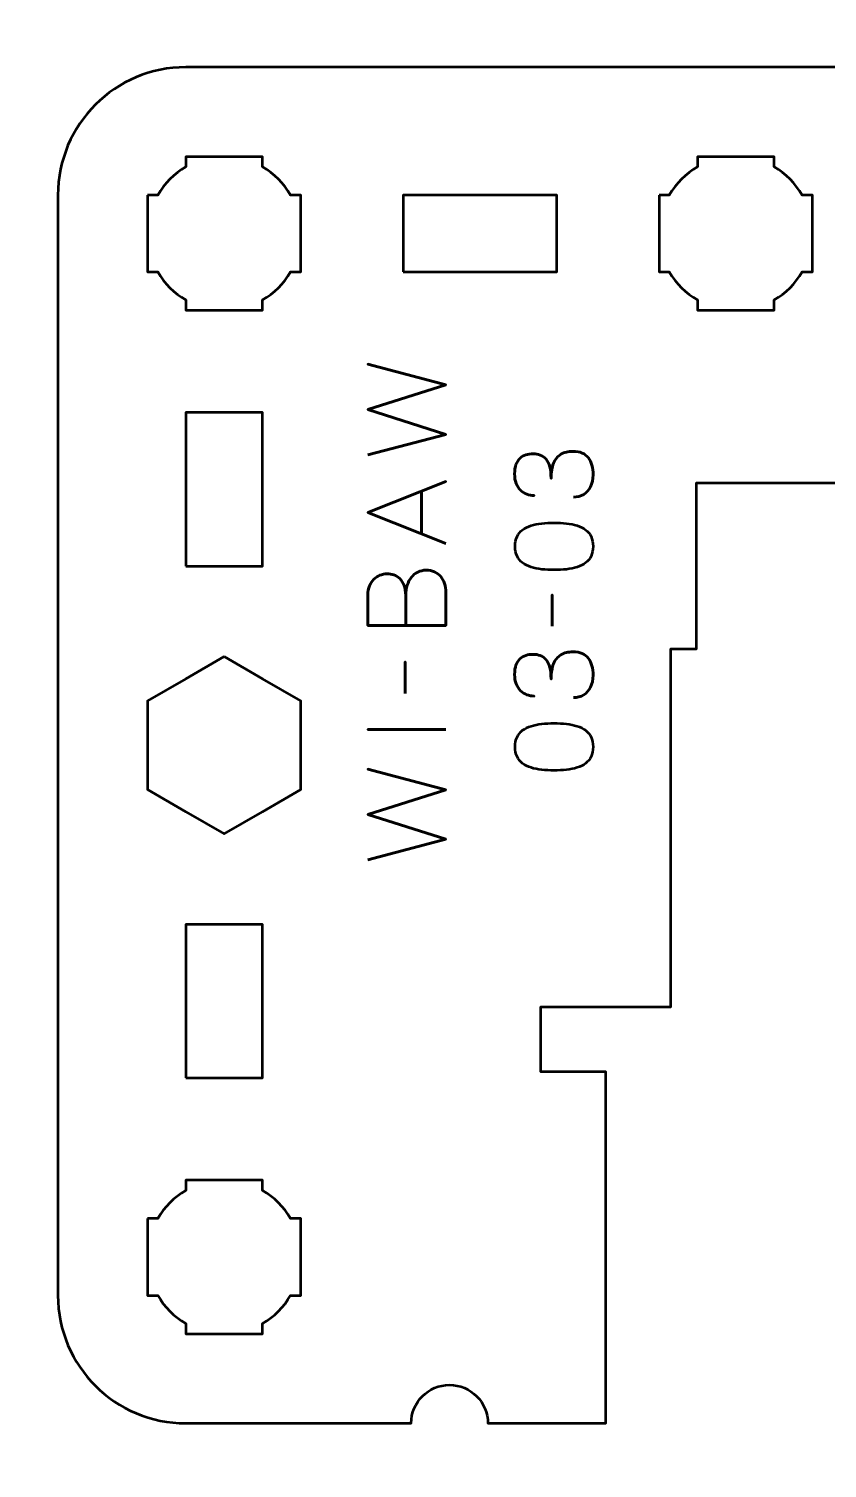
# Model space of a CAD drawing. Header units: centimetres. Extents: x -21 to 0, y -29.7 to 0.
# Drawn here: x -5.76 to -2.64, y -22.88 to -17.25 of the extents above; entities that cross this region are included whole.
import ezdxf

# ---------------------------------------------------------------- set-up
doc = ezdxf.new("R2010")
doc.units = ezdxf.units.CM
doc.header["$MEASUREMENT"] = 0
doc.layers.add('Layer 1', color=7, linetype='Continuous')

msp = doc.modelspace()

# ---------------------------------------------------------------- linework, layer by layer
at = {"layer": 'Layer 1', "lineweight": 53}
for points in [[(-4.3, -18.2), (-3.7, -18.2), (-3.7, -17.9), (-4.3, -17.9), (-4.3, -18.2)], [(-5.15, -19.35), (-4.85, -19.35), (-4.85, -18.75), (-5.15, -18.75), (-5.15, -19.35)], [(-5.15, -21.35), (-4.85, -21.35), (-4.85, -20.75), (-5.15, -20.75), (-5.15, -21.35)]]:
    msp.add_lwpolyline(points, close=True, dxfattribs=at)
at = {"layer": 'Layer 1', "color": 1, "lineweight": 53}
msp.add_open_spline([(-21.00003, -29.19995), (-21.00003, -29.19995), (-21.00003, -8.29992), (-21.00003, -8.29992), (-21.00003, -8.29992), (-21.00003, -8.21709), (-20.93286, -8.14992), (-20.85003, -8.14992), (-20.85003, -8.14992), (-20.7672, -8.14992), (-20.70003, -8.08275), (-20.70003, -7.99992), (-20.70003, -7.99992), (-20.70003, -7.91709), (-20.7672, -7.84992), (-20.85003, -7.84992), (-20.85003, -7.84992), (-20.93286, -7.84992), (-21.00003, -7.78275), (-21.00003, -7.69992), (-21.00003, -7.69992), (-21.00003, -7.61709), (-20.93286, -7.54992), (-20.85003, -7.54992), (-20.85003, -7.54992), (-20.7672, -7.54992), (-20.70003, -7.48275), (-20.70003, -7.39992), (-20.70003, -7.39992), (-20.70003, -7.31709), (-20.7672, -7.24992), (-20.85003, -7.24992), (-20.85003, -7.24992), (-20.93286, -7.24992), (-21.00003, -7.18275), (-21.00003, -7.09992), (-21.00003, -7.09992), (-21.00003, -7.01709), (-20.93286, -6.94992), (-20.85003, -6.94992), (-20.85003, -6.94992), (-20.7672, -6.94992), (-20.70003, -6.88275), (-20.70003, -6.79992), (-20.70003, -6.79992), (-20.70003, -6.71709), (-20.7672, -6.64992), (-20.85003, -6.64992), (-20.85003, -6.64992), (-20.93286, -6.64992), (-21.00003, -6.58275), (-21.00003, -6.49992), (-21.00003, -6.49992), (-21.00003, -6.41709), (-20.93286, -6.34992), (-20.85003, -6.34992), (-20.85003, -6.34992), (-20.7672, -6.34992), (-20.70003, -6.28275), (-20.70003, -6.19992), (-20.70003, -6.19992), (-20.70003, -6.11709), (-20.7672, -6.04992), (-20.85003, -6.04992), (-20.85003, -6.04992), (-20.93286, -6.04992), (-21.00003, -5.98275), (-21.00003, -5.89992), (-21.00003, -5.89992), (-21.00003, -5.81709), (-20.93286, -5.74992), (-20.85003, -5.74992), (-20.85003, -5.74992), (-20.7672, -5.74992), (-20.70003, -5.68275), (-20.70003, -5.59992), (-20.70003, -5.59992), (-20.70003, -5.51709), (-20.7672, -5.44992), (-20.85003, -5.44992), (-20.85003, -5.44992), (-20.93286, -5.44992), (-21.00003, -5.38275), (-21.00003, -5.29992), (-21.00003, -5.29992), (-21.00003, -5.21709), (-20.93286, -5.14992), (-20.85003, -5.14992), (-20.85003, -5.14992), (-20.7672, -5.14992), (-20.70003, -5.08275), (-20.70003, -4.99992), (-20.70003, -4.99992), (-20.70003, -4.91709), (-20.7672, -4.84992), (-20.85003, -4.84992), (-20.85003, -4.84992), (-20.93286, -4.84992), (-21.00003, -4.78275), (-21.00003, -4.69992), (-21.00003, -4.69992), (-21.00003, -4.61709), (-20.93286, -4.54992), (-20.85003, -4.54992), (-20.85003, -4.54992), (-20.7672, -4.54992), (-20.70003, -4.48275), (-20.70003, -4.39992), (-20.70003, -4.39992), (-20.70003, -4.31709), (-20.7672, -4.24992), (-20.85003, -4.24992), (-20.85003, -4.24992), (-20.93286, -4.24992), (-21.00003, -4.18275), (-21.00003, -4.09992), (-21.00003, -4.09992), (-21.00003, -4.01709), (-20.93286, -3.94992), (-20.85003, -3.94992), (-20.85003, -3.94992), (-20.7672, -3.94992), (-20.70003, -3.88275), (-20.70003, -3.79992), (-20.70003, -3.79992), (-20.70003, -3.71709), (-20.7672, -3.64992), (-20.85003, -3.64992), (-20.85003, -3.64992), (-20.93286, -3.64992), (-21.00003, -3.58275), (-21.00003, -3.49992), (-21.00003, -3.49992), (-21.00003, -3.41709), (-20.93286, -3.34992), (-20.85003, -3.34992), (-20.85003, -3.34992), (-20.7672, -3.34992), (-20.70003, -3.28275), (-20.70003, -3.19992), (-20.70003, -3.19992), (-20.70003, -3.11709), (-20.7672, -3.04992), (-20.85003, -3.04992), (-20.85003, -3.04992), (-20.93286, -3.04992), (-21.00003, -2.98275), (-21.00003, -2.89992), (-21.00003, -2.89992), (-21.00003, -2.81709), (-20.93286, -2.74992), (-20.85003, -2.74992), (-20.85003, -2.74992), (-20.7672, -2.74992), (-20.70003, -2.68275), (-20.70003, -2.59992), (-20.70003, -2.59992), (-20.70003, -2.51709), (-20.7672, -2.44992), (-20.85003, -2.44992), (-20.85003, -2.44992), (-20.93286, -2.44992), (-21.00003, -2.38275), (-21.00003, -2.29992), (-21.00003, -2.29992), (-21.00003, -2.21709), (-20.93286, -2.14992), (-20.85003, -2.14992), (-20.85003, -2.14992), (-20.7672, -2.14992), (-20.70003, -2.08275), (-20.70003, -1.99992), (-20.70003, -1.99992), (-20.70003, -1.91709), (-20.7672, -1.84992), (-20.85003, -1.84992), (-20.85003, -1.84992), (-20.93286, -1.84992), (-21.00003, -1.78275), (-21.00003, -1.69992), (-21.00003, -1.69992), (-21.00003, -1.61709), (-20.93286, -1.54992), (-20.85003, -1.54992), (-20.85003, -1.54992), (-20.7672, -1.54992), (-20.70003, -1.48275), (-20.70003, -1.39992), (-20.70003, -1.39992), (-20.70003, -1.31709), (-20.7672, -1.24992), (-20.85003, -1.24992), (-20.85003, -1.24992), (-20.93286, -1.24992), (-21.00003, -1.18275), (-21.00003, -1.09992), (-21.00003, -1.09992), (-21.00003, -1.09992), (-21.00003, -0.49992), (-21.00003, -0.49992), (-21.00003, -0.49992), (-21.00003, -0.22295), (-20.77694, 0.00004), (-20.49994, 0.00004), (-20.49994, 0.00004), (-20.49994, 0.00004), (-0.50008, 0.00004), (-0.50008, 0.00004), (-0.50008, 0.00004), (-0.22294, 0.00004), (0.00002, -0.22295), (0.00002, -0.49992), (0.00002, -0.49992), (0.00002, -0.49992), (0.00002, -29.19995), (0.00002, -29.19995), (0.00002, -29.19995), (0.00002, -29.47695), (-0.22294, -29.70004), (-0.50008, -29.70004), (-0.50008, -29.70004), (-0.50008, -29.70004), (-20.49994, -29.70004), (-20.49994, -29.70004), (-20.49994, -29.70004), (-20.77694, -29.70004), (-21.00003, -29.47695), (-21.00003, -29.19995)], degree=3, knots=[0, 0, 0, 0, 0.0175439, 0.0175439, 0.0175439, 0.0175439, 0.0350877, 0.0350877, 0.0350877, 0.0350877, 0.0526316, 0.0526316, 0.0526316, 0.0526316, 0.0701754, 0.0701754, 0.0701754, 0.0701754, 0.0877193, 0.0877193, 0.0877193, 0.0877193, 0.1052632, 0.1052632, 0.1052632, 0.1052632, 0.122807, 0.122807, 0.122807, 0.122807, 0.1403509, 0.1403509, 0.1403509, 0.1403509, 0.1578947, 0.1578947, 0.1578947, 0.1578947, 0.1754386, 0.1754386, 0.1754386, 0.1754386, 0.1929825, 0.1929825, 0.1929825, 0.1929825, 0.2105263, 0.2105263, 0.2105263, 0.2105263, 0.2280702, 0.2280702, 0.2280702, 0.2280702, 0.245614, 0.245614, 0.245614, 0.245614, 0.2631579, 0.2631579, 0.2631579, 0.2631579, 0.2807018, 0.2807018, 0.2807018, 0.2807018, 0.2982456, 0.2982456, 0.2982456, 0.2982456, 0.3157895, 0.3157895, 0.3157895, 0.3157895, 0.3333333, 0.3333333, 0.3333333, 0.3333333, 0.3508772, 0.3508772, 0.3508772, 0.3508772, 0.3684211, 0.3684211, 0.3684211, 0.3684211, 0.3859649, 0.3859649, 0.3859649, 0.3859649, 0.4035088, 0.4035088, 0.4035088, 0.4035088, 0.4210526, 0.4210526, 0.4210526, 0.4210526, 0.4385965, 0.4385965, 0.4385965, 0.4385965, 0.4561404, 0.4561404, 0.4561404, 0.4561404, 0.4736842, 0.4736842, 0.4736842, 0.4736842, 0.4912281, 0.4912281, 0.4912281, 0.4912281, 0.5087719, 0.5087719, 0.5087719, 0.5087719, 0.5263158, 0.5263158, 0.5263158, 0.5263158, 0.5438596, 0.5438596, 0.5438596, 0.5438596, 0.5614035, 0.5614035, 0.5614035, 0.5614035, 0.5789474, 0.5789474, 0.5789474, 0.5789474, 0.5964912, 0.5964912, 0.5964912, 0.5964912, 0.6140351, 0.6140351, 0.6140351, 0.6140351, 0.6315789, 0.6315789, 0.6315789, 0.6315789, 0.6491228, 0.6491228, 0.6491228, 0.6491228, 0.6666667, 0.6666667, 0.6666667, 0.6666667, 0.6842105, 0.6842105, 0.6842105, 0.6842105, 0.7017544, 0.7017544, 0.7017544, 0.7017544, 0.7192982, 0.7192982, 0.7192982, 0.7192982, 0.7368421, 0.7368421, 0.7368421, 0.7368421, 0.754386, 0.754386, 0.754386, 0.754386, 0.7719298, 0.7719298, 0.7719298, 0.7719298, 0.7894737, 0.7894737, 0.7894737, 0.7894737, 0.8070175, 0.8070175, 0.8070175, 0.8070175, 0.8245614, 0.8245614, 0.8245614, 0.8245614, 0.8421053, 0.8421053, 0.8421053, 0.8421053, 0.8596491, 0.8596491, 0.8596491, 0.8596491, 0.877193, 0.877193, 0.877193, 0.877193, 0.8947368, 0.8947368, 0.8947368, 0.8947368, 0.9122807, 0.9122807, 0.9122807, 0.9122807, 0.9298246, 0.9298246, 0.9298246, 0.9298246, 0.9473684, 0.9473684, 0.9473684, 0.9473684, 0.9649123, 0.9649123, 0.9649123, 0.9649123, 0.9824561, 0.9824561, 0.9824561, 0.9824561, 1, 1, 1, 1], dxfattribs=at)
at = {"layer": 'Layer 1', "color": 3, "lineweight": 53}
msp.add_open_spline([(-5.65, -22.2), (-5.65, -22.2), (-5.65, -17.9), (-5.65, -17.9), (-5.65, -17.9), (-5.65, -17.62391), (-5.42609, -17.4), (-5.15, -17.4), (-5.15, -17.4), (-5.15, -17.4), (-0.85, -17.4), (-0.85, -17.4), (-0.85, -17.4), (-0.57391, -17.4), (-0.35, -17.62391), (-0.35, -17.9), (-0.35, -17.9), (-0.35, -17.9), (-0.35, -22.2), (-0.35, -22.2), (-0.35, -22.2), (-0.35, -22.47609), (-0.57391, -22.7), (-0.85, -22.7), (-0.85, -22.7), (-0.85, -22.7), (-2.492, -22.7), (-2.492, -22.7), (-2.492, -22.7), (-2.492, -22.7), (-2.492, -21.32699), (-2.492, -21.32699), (-2.492, -21.32699), (-2.492, -21.32699), (-2.238, -21.32699), (-2.238, -21.32699), (-2.238, -21.32699), (-2.238, -21.32699), (-2.238, -21.07299), (-2.238, -21.07299), (-2.238, -21.07299), (-2.238, -21.07299), (-2.492, -21.07299), (-2.492, -21.07299), (-2.492, -21.07299), (-2.492, -21.07299), (-2.492, -19.67299), (-2.492, -19.67299), (-2.492, -19.67299), (-2.492, -19.67299), (-2.592, -19.67302), (-2.592, -19.67302), (-2.592, -19.67302), (-2.592, -19.67302), (-2.592, -19.44998), (-2.592, -19.44998), (-2.592, -19.44998), (-2.592, -19.44998), (-2.592, -19.02501), (-2.592, -19.02501), (-2.592, -19.02501), (-2.592, -19.02501), (-3.154, -19.025), (-3.154, -19.025), (-3.154, -19.025), (-3.154, -19.025), (-3.154, -19.44998), (-3.154, -19.44998), (-3.154, -19.44998), (-3.154, -19.44998), (-3.154, -19.67302), (-3.154, -19.67302), (-3.154, -19.67302), (-3.154, -19.67302), (-3.254, -19.67299), (-3.254, -19.67299), (-3.254, -19.67299), (-3.254, -19.67299), (-3.254, -21.07299), (-3.254, -21.07299), (-3.254, -21.07299), (-3.254, -21.07299), (-3.762, -21.07299), (-3.762, -21.07299), (-3.762, -21.07299), (-3.762, -21.07299), (-3.762, -21.32699), (-3.762, -21.32699), (-3.762, -21.32699), (-3.762, -21.32699), (-3.508, -21.32699), (-3.508, -21.32699), (-3.508, -21.32699), (-3.508, -21.32699), (-3.508, -22.7), (-3.508, -22.7), (-3.508, -22.7), (-3.508, -22.7), (-3.969, -22.7), (-3.969, -22.7), (-3.969, -22.7), (-3.969, -22.61717), (-4.03617, -22.55), (-4.119, -22.55), (-4.119, -22.55), (-4.20183, -22.55), (-4.269, -22.61717), (-4.269, -22.7), (-4.269, -22.7), (-4.269, -22.7), (-5.15, -22.7), (-5.15, -22.7), (-5.15, -22.7), (-5.42609, -22.7), (-5.65, -22.47609), (-5.65, -22.2)], degree=3, knots=[0, 0, 0, 0, 0.0344828, 0.0344828, 0.0344828, 0.0344828, 0.0689655, 0.0689655, 0.0689655, 0.0689655, 0.1034483, 0.1034483, 0.1034483, 0.1034483, 0.137931, 0.137931, 0.137931, 0.137931, 0.1724138, 0.1724138, 0.1724138, 0.1724138, 0.2068966, 0.2068966, 0.2068966, 0.2068966, 0.2413793, 0.2413793, 0.2413793, 0.2413793, 0.2758621, 0.2758621, 0.2758621, 0.2758621, 0.3103448, 0.3103448, 0.3103448, 0.3103448, 0.3448276, 0.3448276, 0.3448276, 0.3448276, 0.3793103, 0.3793103, 0.3793103, 0.3793103, 0.4137931, 0.4137931, 0.4137931, 0.4137931, 0.4482759, 0.4482759, 0.4482759, 0.4482759, 0.4827586, 0.4827586, 0.4827586, 0.4827586, 0.5172414, 0.5172414, 0.5172414, 0.5172414, 0.5517241, 0.5517241, 0.5517241, 0.5517241, 0.5862069, 0.5862069, 0.5862069, 0.5862069, 0.6206897, 0.6206897, 0.6206897, 0.6206897, 0.6551724, 0.6551724, 0.6551724, 0.6551724, 0.6896552, 0.6896552, 0.6896552, 0.6896552, 0.7241379, 0.7241379, 0.7241379, 0.7241379, 0.7586207, 0.7586207, 0.7586207, 0.7586207, 0.7931034, 0.7931034, 0.7931034, 0.7931034, 0.8275862, 0.8275862, 0.8275862, 0.8275862, 0.862069, 0.862069, 0.862069, 0.862069, 0.8965517, 0.8965517, 0.8965517, 0.8965517, 0.9310345, 0.9310345, 0.9310345, 0.9310345, 0.9655172, 0.9655172, 0.9655172, 0.9655172, 1, 1, 1, 1], dxfattribs=at)
at = {"layer": 'Layer 1', "lineweight": 53}
for points, knots in [([(-5.3, -17.9), (-5.3, -17.9), (-5.25985, -17.9), (-5.25985, -17.9), (-5.25985, -17.9), (-5.2335, -17.85447), (-5.19553, -17.8165), (-5.15, -17.79015), (-5.15, -17.79015), (-5.15, -17.79015), (-5.15, -17.75), (-5.15, -17.75), (-5.15, -17.75), (-5.15, -17.75), (-5, -17.75), (-5, -17.75), (-5, -17.75), (-5, -17.75), (-4.85, -17.75), (-4.85, -17.75), (-4.85, -17.75), (-4.85, -17.75), (-4.85, -17.79015), (-4.85, -17.79015), (-4.85, -17.79015), (-4.80447, -17.8165), (-4.7665, -17.85447), (-4.74015, -17.9), (-4.74015, -17.9), (-4.74015, -17.9), (-4.7, -17.9), (-4.7, -17.9), (-4.7, -17.9), (-4.7, -17.9), (-4.7, -18.05), (-4.7, -18.05), (-4.7, -18.05), (-4.7, -18.05), (-4.7, -18.2), (-4.7, -18.2), (-4.7, -18.2), (-4.7, -18.2), (-4.74015, -18.2), (-4.74015, -18.2), (-4.74015, -18.2), (-4.7665, -18.24553), (-4.80447, -18.2835), (-4.85, -18.30985), (-4.85, -18.30985), (-4.85, -18.30985), (-4.85, -18.35), (-4.85, -18.35), (-4.85, -18.35), (-4.85, -18.35), (-5, -18.35), (-5, -18.35), (-5, -18.35), (-5, -18.35), (-5.15, -18.35), (-5.15, -18.35), (-5.15, -18.35), (-5.15, -18.35), (-5.15, -18.30985), (-5.15, -18.30985), (-5.15, -18.30985), (-5.19553, -18.2835), (-5.2335, -18.24553), (-5.25985, -18.2), (-5.25985, -18.2), (-5.25985, -18.2), (-5.3, -18.2), (-5.3, -18.2), (-5.3, -18.2), (-5.3, -18.2), (-5.3, -18.05), (-5.3, -18.05), (-5.3, -18.05), (-5.3, -18.05), (-5.3, -17.9), (-5.3, -17.9)], [0, 0, 0, 0, 0.05, 0.05, 0.05, 0.05, 0.1, 0.1, 0.1, 0.1, 0.15, 0.15, 0.15, 0.15, 0.2, 0.2, 0.2, 0.2, 0.25, 0.25, 0.25, 0.25, 0.3, 0.3, 0.3, 0.3, 0.35, 0.35, 0.35, 0.35, 0.4, 0.4, 0.4, 0.4, 0.45, 0.45, 0.45, 0.45, 0.5, 0.5, 0.5, 0.5, 0.55, 0.55, 0.55, 0.55, 0.6, 0.6, 0.6, 0.6, 0.65, 0.65, 0.65, 0.65, 0.7, 0.7, 0.7, 0.7, 0.75, 0.75, 0.75, 0.75, 0.8, 0.8, 0.8, 0.8, 0.85, 0.85, 0.85, 0.85, 0.9, 0.9, 0.9, 0.9, 0.95, 0.95, 0.95, 0.95, 1, 1, 1, 1]), ([(-3.3, -17.9), (-3.3, -17.9), (-3.25985, -17.9), (-3.25985, -17.9), (-3.25985, -17.9), (-3.2335, -17.85447), (-3.19553, -17.8165), (-3.15, -17.79015), (-3.15, -17.79015), (-3.15, -17.79015), (-3.15, -17.75), (-3.15, -17.75), (-3.15, -17.75), (-3.15, -17.75), (-3, -17.75), (-3, -17.75), (-3, -17.75), (-3, -17.75), (-2.85, -17.75), (-2.85, -17.75), (-2.85, -17.75), (-2.85, -17.75), (-2.85, -17.79015), (-2.85, -17.79015), (-2.85, -17.79015), (-2.80447, -17.8165), (-2.7665, -17.85447), (-2.74015, -17.9), (-2.74015, -17.9), (-2.74015, -17.9), (-2.7, -17.9), (-2.7, -17.9), (-2.7, -17.9), (-2.7, -17.9), (-2.7, -18.05), (-2.7, -18.05), (-2.7, -18.05), (-2.7, -18.05), (-2.7, -18.2), (-2.7, -18.2), (-2.7, -18.2), (-2.7, -18.2), (-2.74015, -18.2), (-2.74015, -18.2), (-2.74015, -18.2), (-2.7665, -18.24553), (-2.80447, -18.2835), (-2.85, -18.30985), (-2.85, -18.30985), (-2.85, -18.30985), (-2.85, -18.35), (-2.85, -18.35), (-2.85, -18.35), (-2.85, -18.35), (-3, -18.35), (-3, -18.35), (-3, -18.35), (-3, -18.35), (-3.15, -18.35), (-3.15, -18.35), (-3.15, -18.35), (-3.15, -18.35), (-3.15, -18.30985), (-3.15, -18.30985), (-3.15, -18.30985), (-3.19553, -18.2835), (-3.2335, -18.24553), (-3.25985, -18.2), (-3.25985, -18.2), (-3.25985, -18.2), (-3.3, -18.2), (-3.3, -18.2), (-3.3, -18.2), (-3.3, -18.2), (-3.3, -18.05), (-3.3, -18.05), (-3.3, -18.05), (-3.3, -18.05), (-3.3, -17.9), (-3.3, -17.9)], [0, 0, 0, 0, 0.05, 0.05, 0.05, 0.05, 0.1, 0.1, 0.1, 0.1, 0.15, 0.15, 0.15, 0.15, 0.2, 0.2, 0.2, 0.2, 0.25, 0.25, 0.25, 0.25, 0.3, 0.3, 0.3, 0.3, 0.35, 0.35, 0.35, 0.35, 0.4, 0.4, 0.4, 0.4, 0.45, 0.45, 0.45, 0.45, 0.5, 0.5, 0.5, 0.5, 0.55, 0.55, 0.55, 0.55, 0.6, 0.6, 0.6, 0.6, 0.65, 0.65, 0.65, 0.65, 0.7, 0.7, 0.7, 0.7, 0.75, 0.75, 0.75, 0.75, 0.8, 0.8, 0.8, 0.8, 0.85, 0.85, 0.85, 0.85, 0.9, 0.9, 0.9, 0.9, 0.95, 0.95, 0.95, 0.95, 1, 1, 1, 1]), ([(-5, -19.70359), (-5, -19.70359), (-4.85, -19.79019), (-4.85, -19.79019), (-4.85, -19.79019), (-4.85, -19.79019), (-4.7, -19.87679), (-4.7, -19.87679), (-4.7, -19.87679), (-4.7, -19.87679), (-4.7, -20.05), (-4.7, -20.05), (-4.7, -20.05), (-4.7, -20.05), (-4.7, -20.22321), (-4.7, -20.22321), (-4.7, -20.22321), (-4.7, -20.22321), (-4.85, -20.30981), (-4.85, -20.30981), (-4.85, -20.30981), (-4.85, -20.30981), (-5, -20.39641), (-5, -20.39641), (-5, -20.39641), (-5, -20.39641), (-5.15, -20.30981), (-5.15, -20.30981), (-5.15, -20.30981), (-5.15, -20.30981), (-5.3, -20.22321), (-5.3, -20.22321), (-5.3, -20.22321), (-5.3, -20.22321), (-5.3, -20.05), (-5.3, -20.05), (-5.3, -20.05), (-5.3, -20.05), (-5.3, -19.87679), (-5.3, -19.87679), (-5.3, -19.87679), (-5.3, -19.87679), (-5.15, -19.79019), (-5.15, -19.79019), (-5.15, -19.79019), (-5.15, -19.79019), (-5, -19.70359), (-5, -19.70359)], [0, 0, 0, 0, 0.0833333, 0.0833333, 0.0833333, 0.0833333, 0.1666667, 0.1666667, 0.1666667, 0.1666667, 0.25, 0.25, 0.25, 0.25, 0.3333333, 0.3333333, 0.3333333, 0.3333333, 0.4166667, 0.4166667, 0.4166667, 0.4166667, 0.5, 0.5, 0.5, 0.5, 0.5833333, 0.5833333, 0.5833333, 0.5833333, 0.6666667, 0.6666667, 0.6666667, 0.6666667, 0.75, 0.75, 0.75, 0.75, 0.8333333, 0.8333333, 0.8333333, 0.8333333, 0.9166667, 0.9166667, 0.9166667, 0.9166667, 1, 1, 1, 1]), ([(-5.3, -21.9), (-5.3, -21.9), (-5.25985, -21.9), (-5.25985, -21.9), (-5.25985, -21.9), (-5.2335, -21.85447), (-5.19553, -21.8165), (-5.15, -21.79015), (-5.15, -21.79015), (-5.15, -21.79015), (-5.15, -21.75), (-5.15, -21.75), (-5.15, -21.75), (-5.15, -21.75), (-5, -21.75), (-5, -21.75), (-5, -21.75), (-5, -21.75), (-4.85, -21.75), (-4.85, -21.75), (-4.85, -21.75), (-4.85, -21.75), (-4.85, -21.79015), (-4.85, -21.79015), (-4.85, -21.79015), (-4.80447, -21.8165), (-4.7665, -21.85447), (-4.74015, -21.9), (-4.74015, -21.9), (-4.74015, -21.9), (-4.7, -21.9), (-4.7, -21.9), (-4.7, -21.9), (-4.7, -21.9), (-4.7, -22.05), (-4.7, -22.05), (-4.7, -22.05), (-4.7, -22.05), (-4.7, -22.2), (-4.7, -22.2), (-4.7, -22.2), (-4.7, -22.2), (-4.74015, -22.2), (-4.74015, -22.2), (-4.74015, -22.2), (-4.7665, -22.24553), (-4.80447, -22.2835), (-4.85, -22.30985), (-4.85, -22.30985), (-4.85, -22.30985), (-4.85, -22.35), (-4.85, -22.35), (-4.85, -22.35), (-4.85, -22.35), (-5, -22.35), (-5, -22.35), (-5, -22.35), (-5, -22.35), (-5.15, -22.35), (-5.15, -22.35), (-5.15, -22.35), (-5.15, -22.35), (-5.15, -22.30985), (-5.15, -22.30985), (-5.15, -22.30985), (-5.19553, -22.2835), (-5.2335, -22.24553), (-5.25985, -22.2), (-5.25985, -22.2), (-5.25985, -22.2), (-5.3, -22.2), (-5.3, -22.2), (-5.3, -22.2), (-5.3, -22.2), (-5.3, -22.05), (-5.3, -22.05), (-5.3, -22.05), (-5.3, -22.05), (-5.3, -21.9), (-5.3, -21.9)], [0, 0, 0, 0, 0.05, 0.05, 0.05, 0.05, 0.1, 0.1, 0.1, 0.1, 0.15, 0.15, 0.15, 0.15, 0.2, 0.2, 0.2, 0.2, 0.25, 0.25, 0.25, 0.25, 0.3, 0.3, 0.3, 0.3, 0.35, 0.35, 0.35, 0.35, 0.4, 0.4, 0.4, 0.4, 0.45, 0.45, 0.45, 0.45, 0.5, 0.5, 0.5, 0.5, 0.55, 0.55, 0.55, 0.55, 0.6, 0.6, 0.6, 0.6, 0.65, 0.65, 0.65, 0.65, 0.7, 0.7, 0.7, 0.7, 0.75, 0.75, 0.75, 0.75, 0.8, 0.8, 0.8, 0.8, 0.85, 0.85, 0.85, 0.85, 0.9, 0.9, 0.9, 0.9, 0.95, 0.95, 0.95, 0.95, 1, 1, 1, 1])]:
    msp.add_open_spline(points, degree=3, knots=knots, dxfattribs=at)
at = {"layer": 'Layer 1', "color": 5, "lineweight": 53}
for points, knots in [([(-4.43833, -18.91564), (-4.43833, -18.91564), (-4.13311, -18.83521), (-4.13311, -18.83521), (-4.13311, -18.83521), (-4.13311, -18.83521), (-4.43833, -18.73827), (-4.43833, -18.73827), (-4.43833, -18.73827), (-4.43833, -18.73827), (-4.13311, -18.64132), (-4.13311, -18.64132), (-4.13311, -18.64132), (-4.13311, -18.64132), (-4.43833, -18.56089), (-4.43833, -18.56089), (-4.43833, -18.56089), (-4.43833, -18.56089), (-4.13311, -18.64132), (-4.13311, -18.64132), (-4.13311, -18.64132), (-4.13311, -18.64132), (-4.43833, -18.73827), (-4.43833, -18.73827), (-4.43833, -18.73827), (-4.43833, -18.73827), (-4.13311, -18.83521), (-4.13311, -18.83521), (-4.13311, -18.83521), (-4.13311, -18.83521), (-4.43833, -18.91564), (-4.43833, -18.91564)], [0, 0, 0, 0, 0.125, 0.125, 0.125, 0.125, 0.25, 0.25, 0.25, 0.25, 0.375, 0.375, 0.375, 0.375, 0.5, 0.5, 0.5, 0.5, 0.625, 0.625, 0.625, 0.625, 0.75, 0.75, 0.75, 0.75, 0.875, 0.875, 0.875, 0.875, 1, 1, 1, 1]), ([(-3.63442, -19.08011), (-3.61918, -19.08004), (-3.60592, -19.07651), (-3.59442, -19.06953), (-3.59442, -19.06953), (-3.58299, -19.06254), (-3.57403, -19.05259), (-3.56761, -19.03961), (-3.56761, -19.03961), (-3.56119, -19.02663), (-3.55794, -19.01104), (-3.5578, -18.9929), (-3.5578, -18.9929), (-3.5578, -18.97929), (-3.55921, -18.96694), (-3.56217, -18.95572), (-3.56217, -18.95572), (-3.56514, -18.94457), (-3.56972, -18.93498), (-3.576, -18.92686), (-3.576, -18.92686), (-3.58228, -18.91875), (-3.5904, -18.91254), (-3.60027, -18.9081), (-3.60027, -18.9081), (-3.61022, -18.90372), (-3.62215, -18.90154), (-3.63612, -18.90147), (-3.63612, -18.90147), (-3.65474, -18.90139), (-3.67048, -18.9052), (-3.68325, -18.91275), (-3.68325, -18.91275), (-3.69602, -18.9203), (-3.70561, -18.93202), (-3.71217, -18.94775), (-3.71217, -18.94775), (-3.71874, -18.96348), (-3.72205, -18.98366), (-3.72205, -19.00814), (-3.72205, -19.00814), (-3.72198, -18.98987), (-3.72367, -18.97456), (-3.72713, -18.96207), (-3.72713, -18.96207), (-3.73059, -18.94965), (-3.73546, -18.93971), (-3.74181, -18.93223), (-3.74181, -18.93223), (-3.74809, -18.92475), (-3.75557, -18.91932), (-3.76417, -18.91607), (-3.76417, -18.91607), (-3.77271, -18.91275), (-3.78209, -18.91113), (-3.79232, -18.9112), (-3.79232, -18.9112), (-3.80256, -18.91113), (-3.81201, -18.91254), (-3.82076, -18.91536), (-3.82076, -18.91536), (-3.82951, -18.91812), (-3.8372, -18.92263), (-3.84376, -18.92877), (-3.84376, -18.92877), (-3.85032, -18.93491), (-3.85547, -18.94302), (-3.85914, -18.95297), (-3.85914, -18.95297), (-3.86281, -18.96299), (-3.86464, -18.9752), (-3.86471, -18.98952), (-3.86471, -18.98952), (-3.86464, -19.00377), (-3.86253, -19.01626), (-3.85843, -19.02684), (-3.85843, -19.02684), (-3.85434, -19.0375), (-3.84877, -19.04624), (-3.84164, -19.0533), (-3.84164, -19.0533), (-3.83452, -19.06028), (-3.8264, -19.06551), (-3.81723, -19.06896), (-3.81723, -19.06896), (-3.80806, -19.07249), (-3.79832, -19.07418), (-3.78809, -19.07418), (-3.78809, -19.07418), (-3.79832, -19.07418), (-3.80806, -19.07249), (-3.81723, -19.06896), (-3.81723, -19.06896), (-3.8264, -19.06551), (-3.83452, -19.06028), (-3.84164, -19.0533), (-3.84164, -19.0533), (-3.84877, -19.04624), (-3.85434, -19.0375), (-3.85843, -19.02684), (-3.85843, -19.02684), (-3.86253, -19.01626), (-3.86464, -19.00377), (-3.86471, -18.98952), (-3.86471, -18.98952), (-3.86464, -18.9752), (-3.86281, -18.96299), (-3.85914, -18.95297), (-3.85914, -18.95297), (-3.85547, -18.94302), (-3.85032, -18.93491), (-3.84376, -18.92877), (-3.84376, -18.92877), (-3.8372, -18.92263), (-3.82951, -18.91812), (-3.82076, -18.91536), (-3.82076, -18.91536), (-3.81201, -18.91254), (-3.80256, -18.91113), (-3.79232, -18.9112), (-3.79232, -18.9112), (-3.78209, -18.91113), (-3.77271, -18.91275), (-3.76417, -18.91607), (-3.76417, -18.91607), (-3.75557, -18.91932), (-3.74809, -18.92475), (-3.74181, -18.93223), (-3.74181, -18.93223), (-3.73546, -18.93971), (-3.73059, -18.94965), (-3.72713, -18.96207), (-3.72713, -18.96207), (-3.72367, -18.97456), (-3.72198, -18.98987), (-3.72205, -19.00814), (-3.72205, -19.00814), (-3.72205, -18.98366), (-3.71874, -18.96348), (-3.71217, -18.94775), (-3.71217, -18.94775), (-3.70561, -18.93202), (-3.69602, -18.9203), (-3.68325, -18.91275), (-3.68325, -18.91275), (-3.67048, -18.9052), (-3.65474, -18.90139), (-3.63612, -18.90147), (-3.63612, -18.90147), (-3.62215, -18.90154), (-3.61022, -18.90372), (-3.60027, -18.9081), (-3.60027, -18.9081), (-3.5904, -18.91254), (-3.58228, -18.91875), (-3.576, -18.92686), (-3.576, -18.92686), (-3.56972, -18.93498), (-3.56514, -18.94457), (-3.56217, -18.95572), (-3.56217, -18.95572), (-3.55921, -18.96694), (-3.5578, -18.97929), (-3.5578, -18.9929), (-3.5578, -18.9929), (-3.55794, -19.01104), (-3.56119, -19.02663), (-3.56761, -19.03961), (-3.56761, -19.03961), (-3.57403, -19.05259), (-3.58299, -19.06254), (-3.59442, -19.06953), (-3.59442, -19.06953), (-3.60592, -19.07651), (-3.61918, -19.08004), (-3.63442, -19.08011)], [0, 0, 0, 0, 0.0227273, 0.0227273, 0.0227273, 0.0227273, 0.0454545, 0.0454545, 0.0454545, 0.0454545, 0.0681818, 0.0681818, 0.0681818, 0.0681818, 0.0909091, 0.0909091, 0.0909091, 0.0909091, 0.1136364, 0.1136364, 0.1136364, 0.1136364, 0.1363636, 0.1363636, 0.1363636, 0.1363636, 0.1590909, 0.1590909, 0.1590909, 0.1590909, 0.1818182, 0.1818182, 0.1818182, 0.1818182, 0.2045455, 0.2045455, 0.2045455, 0.2045455, 0.2272727, 0.2272727, 0.2272727, 0.2272727, 0.25, 0.25, 0.25, 0.25, 0.2727273, 0.2727273, 0.2727273, 0.2727273, 0.2954545, 0.2954545, 0.2954545, 0.2954545, 0.3181818, 0.3181818, 0.3181818, 0.3181818, 0.3409091, 0.3409091, 0.3409091, 0.3409091, 0.3636364, 0.3636364, 0.3636364, 0.3636364, 0.3863636, 0.3863636, 0.3863636, 0.3863636, 0.4090909, 0.4090909, 0.4090909, 0.4090909, 0.4318182, 0.4318182, 0.4318182, 0.4318182, 0.4545455, 0.4545455, 0.4545455, 0.4545455, 0.4772727, 0.4772727, 0.4772727, 0.4772727, 0.5, 0.5, 0.5, 0.5, 0.5227273, 0.5227273, 0.5227273, 0.5227273, 0.5454545, 0.5454545, 0.5454545, 0.5454545, 0.5681818, 0.5681818, 0.5681818, 0.5681818, 0.5909091, 0.5909091, 0.5909091, 0.5909091, 0.6136364, 0.6136364, 0.6136364, 0.6136364, 0.6363636, 0.6363636, 0.6363636, 0.6363636, 0.6590909, 0.6590909, 0.6590909, 0.6590909, 0.6818182, 0.6818182, 0.6818182, 0.6818182, 0.7045455, 0.7045455, 0.7045455, 0.7045455, 0.7272727, 0.7272727, 0.7272727, 0.7272727, 0.75, 0.75, 0.75, 0.75, 0.7727273, 0.7727273, 0.7727273, 0.7727273, 0.7954545, 0.7954545, 0.7954545, 0.7954545, 0.8181818, 0.8181818, 0.8181818, 0.8181818, 0.8409091, 0.8409091, 0.8409091, 0.8409091, 0.8636364, 0.8636364, 0.8636364, 0.8636364, 0.8863636, 0.8863636, 0.8863636, 0.8863636, 0.9090909, 0.9090909, 0.9090909, 0.9090909, 0.9318182, 0.9318182, 0.9318182, 0.9318182, 0.9545455, 0.9545455, 0.9545455, 0.9545455, 0.9772727, 0.9772727, 0.9772727, 0.9772727, 1, 1, 1, 1]), ([(-4.13311, -19.2615), (-4.13311, -19.2615), (-4.43833, -19.14043), (-4.43833, -19.14043), (-4.43833, -19.14043), (-4.43833, -19.14043), (-4.13311, -19.01893), (-4.13311, -19.01893), (-4.13311, -19.01893), (-4.13311, -19.01893), (-4.43833, -19.14043), (-4.43833, -19.14043), (-4.43833, -19.14043), (-4.43833, -19.14043), (-4.13311, -19.2615), (-4.13311, -19.2615)], [0, 0, 0, 0, 0.25, 0.25, 0.25, 0.25, 0.5, 0.5, 0.5, 0.5, 0.75, 0.75, 0.75, 0.75, 1, 1, 1, 1]), ([(-4.22921, -19.2234), (-4.22921, -19.2234), (-4.22921, -19.05746), (-4.22921, -19.05746), (-4.22921, -19.05746), (-4.22921, -19.05746), (-4.22921, -19.2234), (-4.22921, -19.2234)], [0, 0, 0, 0, 0.5, 0.5, 0.5, 0.5, 1, 1, 1, 1]), ([(-3.5578, -19.27272), (-3.55787, -19.25791), (-3.56048, -19.24514), (-3.56556, -19.23448), (-3.56556, -19.23448), (-3.57064, -19.2239), (-3.57791, -19.21508), (-3.58715, -19.20803), (-3.58715, -19.20803), (-3.59646, -19.20104), (-3.60747, -19.19554), (-3.62017, -19.19145), (-3.62017, -19.19145), (-3.63287, -19.18742), (-3.64677, -19.18453), (-3.66201, -19.18291), (-3.66201, -19.18291), (-3.67725, -19.18121), (-3.69327, -19.18037), (-3.7102, -19.18044), (-3.7102, -19.18044), (-3.72706, -19.18037), (-3.74308, -19.18121), (-3.75825, -19.18291), (-3.75825, -19.18291), (-3.77342, -19.18453), (-3.78739, -19.18742), (-3.80009, -19.19145), (-3.80009, -19.19145), (-3.81272, -19.19554), (-3.82372, -19.20104), (-3.83311, -19.20803), (-3.83311, -19.20803), (-3.84242, -19.21508), (-3.84969, -19.2239), (-3.85477, -19.23448), (-3.85477, -19.23448), (-3.85992, -19.24514), (-3.86253, -19.25791), (-3.8626, -19.27272), (-3.8626, -19.27272), (-3.86253, -19.28754), (-3.85992, -19.30031), (-3.85477, -19.31097), (-3.85477, -19.31097), (-3.84969, -19.32155), (-3.84242, -19.33037), (-3.83311, -19.33742), (-3.83311, -19.33742), (-3.82372, -19.34441), (-3.81272, -19.34991), (-3.80009, -19.354), (-3.80009, -19.354), (-3.78739, -19.35803), (-3.77342, -19.36092), (-3.75825, -19.36254), (-3.75825, -19.36254), (-3.74308, -19.36423), (-3.72706, -19.36508), (-3.7102, -19.36501), (-3.7102, -19.36501), (-3.69327, -19.36508), (-3.67725, -19.36423), (-3.66201, -19.36254), (-3.66201, -19.36254), (-3.64677, -19.36092), (-3.63287, -19.35803), (-3.62017, -19.354), (-3.62017, -19.354), (-3.60747, -19.34991), (-3.59646, -19.34441), (-3.58715, -19.33742), (-3.58715, -19.33742), (-3.57791, -19.33037), (-3.57064, -19.32155), (-3.56556, -19.31097), (-3.56556, -19.31097), (-3.56048, -19.30031), (-3.55787, -19.28754), (-3.5578, -19.27272)], [0, 0, 0, 0, 0.05, 0.05, 0.05, 0.05, 0.1, 0.1, 0.1, 0.1, 0.15, 0.15, 0.15, 0.15, 0.2, 0.2, 0.2, 0.2, 0.25, 0.25, 0.25, 0.25, 0.3, 0.3, 0.3, 0.3, 0.35, 0.35, 0.35, 0.35, 0.4, 0.4, 0.4, 0.4, 0.45, 0.45, 0.45, 0.45, 0.5, 0.5, 0.5, 0.5, 0.55, 0.55, 0.55, 0.55, 0.6, 0.6, 0.6, 0.6, 0.65, 0.65, 0.65, 0.65, 0.7, 0.7, 0.7, 0.7, 0.75, 0.75, 0.75, 0.75, 0.8, 0.8, 0.8, 0.8, 0.85, 0.85, 0.85, 0.85, 0.9, 0.9, 0.9, 0.9, 0.95, 0.95, 0.95, 0.95, 1, 1, 1, 1]), ([(-3.5578, -19.27272), (-3.55787, -19.25791), (-3.56048, -19.24514), (-3.56556, -19.23448), (-3.56556, -19.23448), (-3.57064, -19.2239), (-3.57791, -19.21508), (-3.58715, -19.20803), (-3.58715, -19.20803), (-3.59646, -19.20104), (-3.60747, -19.19554), (-3.62017, -19.19145), (-3.62017, -19.19145), (-3.63287, -19.18742), (-3.64677, -19.18453), (-3.66201, -19.18291), (-3.66201, -19.18291), (-3.67725, -19.18121), (-3.69327, -19.18037), (-3.7102, -19.18044), (-3.7102, -19.18044), (-3.72706, -19.18037), (-3.74308, -19.18121), (-3.75825, -19.18291), (-3.75825, -19.18291), (-3.77342, -19.18453), (-3.78739, -19.18742), (-3.80009, -19.19145), (-3.80009, -19.19145), (-3.81272, -19.19554), (-3.82372, -19.20104), (-3.83311, -19.20803), (-3.83311, -19.20803), (-3.84242, -19.21508), (-3.84969, -19.2239), (-3.85477, -19.23448), (-3.85477, -19.23448), (-3.85992, -19.24514), (-3.86253, -19.25791), (-3.8626, -19.27272), (-3.8626, -19.27272), (-3.86253, -19.28754), (-3.85992, -19.30031), (-3.85477, -19.31097), (-3.85477, -19.31097), (-3.84969, -19.32155), (-3.84242, -19.33037), (-3.83311, -19.33742), (-3.83311, -19.33742), (-3.82372, -19.34441), (-3.81272, -19.34991), (-3.80009, -19.354), (-3.80009, -19.354), (-3.78739, -19.35803), (-3.77342, -19.36092), (-3.75825, -19.36254), (-3.75825, -19.36254), (-3.74308, -19.36423), (-3.72706, -19.36508), (-3.7102, -19.36501), (-3.7102, -19.36501), (-3.69327, -19.36508), (-3.67725, -19.36423), (-3.66201, -19.36254), (-3.66201, -19.36254), (-3.64677, -19.36092), (-3.63287, -19.35803), (-3.62017, -19.354), (-3.62017, -19.354), (-3.60747, -19.34991), (-3.59646, -19.34441), (-3.58715, -19.33742), (-3.58715, -19.33742), (-3.57791, -19.33037), (-3.57064, -19.32155), (-3.56556, -19.31097), (-3.56556, -19.31097), (-3.56048, -19.30031), (-3.55787, -19.28754), (-3.5578, -19.27272)], [0, 0, 0, 0, 0.05, 0.05, 0.05, 0.05, 0.1, 0.1, 0.1, 0.1, 0.15, 0.15, 0.15, 0.15, 0.2, 0.2, 0.2, 0.2, 0.25, 0.25, 0.25, 0.25, 0.3, 0.3, 0.3, 0.3, 0.35, 0.35, 0.35, 0.35, 0.4, 0.4, 0.4, 0.4, 0.45, 0.45, 0.45, 0.45, 0.5, 0.5, 0.5, 0.5, 0.55, 0.55, 0.55, 0.55, 0.6, 0.6, 0.6, 0.6, 0.65, 0.65, 0.65, 0.65, 0.7, 0.7, 0.7, 0.7, 0.75, 0.75, 0.75, 0.75, 0.8, 0.8, 0.8, 0.8, 0.85, 0.85, 0.85, 0.85, 0.9, 0.9, 0.9, 0.9, 0.95, 0.95, 0.95, 0.95, 1, 1, 1, 1]), ([(-4.29017, -19.58196), (-4.29017, -19.58196), (-4.29017, -19.4647), (-4.29017, -19.4647), (-4.29017, -19.4647), (-4.29024, -19.44946), (-4.29235, -19.43648), (-4.29652, -19.42554), (-4.29652, -19.42554), (-4.30061, -19.41467), (-4.30618, -19.40586), (-4.31317, -19.39901), (-4.31317, -19.39901), (-4.32015, -19.39217), (-4.32805, -19.38723), (-4.3368, -19.38412), (-4.3368, -19.38412), (-4.34548, -19.38109), (-4.35451, -19.37968), (-4.36382, -19.38003), (-4.36382, -19.38003), (-4.37314, -19.38046), (-4.38217, -19.38243), (-4.39099, -19.38596), (-4.39099, -19.38596), (-4.39981, -19.38942), (-4.40778, -19.39464), (-4.41491, -19.40148), (-4.41491, -19.40148), (-4.42203, -19.40832), (-4.42768, -19.41686), (-4.43184, -19.42723), (-4.43184, -19.42723), (-4.43607, -19.43761), (-4.43826, -19.44981), (-4.43833, -19.46385), (-4.43833, -19.46385), (-4.43833, -19.46385), (-4.43833, -19.58196), (-4.43833, -19.58196), (-4.43833, -19.58196), (-4.43833, -19.58196), (-4.13311, -19.58196), (-4.13311, -19.58196), (-4.13311, -19.58196), (-4.13311, -19.58196), (-4.13311, -19.452), (-4.13311, -19.452), (-4.13311, -19.452), (-4.13311, -19.43986), (-4.13487, -19.42857), (-4.13833, -19.41813), (-4.13833, -19.41813), (-4.14186, -19.40769), (-4.14687, -19.39859), (-4.1535, -19.39069), (-4.1535, -19.39069), (-4.1602, -19.38285), (-4.16825, -19.37672), (-4.17777, -19.37234), (-4.17777, -19.37234), (-4.1873, -19.36797), (-4.19809, -19.36571), (-4.21016, -19.36564), (-4.21016, -19.36564), (-4.22229, -19.36592), (-4.23323, -19.36846), (-4.24303, -19.37333), (-4.24303, -19.37333), (-4.25284, -19.3782), (-4.26124, -19.38497), (-4.26822, -19.39372), (-4.26822, -19.39372), (-4.27528, -19.40247), (-4.28071, -19.41291), (-4.28445, -19.42491), (-4.28445, -19.42491), (-4.28819, -19.4369), (-4.29009, -19.45016), (-4.29017, -19.4647), (-4.29017, -19.4647), (-4.29009, -19.45016), (-4.28819, -19.4369), (-4.28445, -19.42491), (-4.28445, -19.42491), (-4.28071, -19.41291), (-4.27528, -19.40247), (-4.26822, -19.39372), (-4.26822, -19.39372), (-4.26124, -19.38497), (-4.25284, -19.3782), (-4.24303, -19.37333), (-4.24303, -19.37333), (-4.23323, -19.36846), (-4.22229, -19.36592), (-4.21016, -19.36564), (-4.21016, -19.36564), (-4.19809, -19.36571), (-4.1873, -19.36797), (-4.17777, -19.37234), (-4.17777, -19.37234), (-4.16825, -19.37672), (-4.1602, -19.38285), (-4.1535, -19.39069), (-4.1535, -19.39069), (-4.14687, -19.39859), (-4.14186, -19.40769), (-4.13833, -19.41813), (-4.13833, -19.41813), (-4.13487, -19.42857), (-4.13311, -19.43986), (-4.13311, -19.452), (-4.13311, -19.452), (-4.13311, -19.452), (-4.13311, -19.58196), (-4.13311, -19.58196), (-4.13311, -19.58196), (-4.13311, -19.58196), (-4.43833, -19.58196), (-4.43833, -19.58196), (-4.43833, -19.58196), (-4.43833, -19.58196), (-4.43833, -19.46385), (-4.43833, -19.46385), (-4.43833, -19.46385), (-4.43826, -19.44981), (-4.43607, -19.43761), (-4.43184, -19.42723), (-4.43184, -19.42723), (-4.42768, -19.41686), (-4.42203, -19.40832), (-4.41491, -19.40148), (-4.41491, -19.40148), (-4.40778, -19.39464), (-4.39981, -19.38942), (-4.39099, -19.38596), (-4.39099, -19.38596), (-4.38217, -19.38243), (-4.37314, -19.38046), (-4.36382, -19.38003), (-4.36382, -19.38003), (-4.35451, -19.37968), (-4.34548, -19.38109), (-4.3368, -19.38412), (-4.3368, -19.38412), (-4.32805, -19.38723), (-4.32015, -19.39217), (-4.31317, -19.39901), (-4.31317, -19.39901), (-4.30618, -19.40586), (-4.30061, -19.41467), (-4.29652, -19.42554), (-4.29652, -19.42554), (-4.29235, -19.43648), (-4.29024, -19.44946), (-4.29017, -19.4647), (-4.29017, -19.4647), (-4.29017, -19.4647), (-4.29017, -19.58196), (-4.29017, -19.58196)], [0, 0, 0, 0, 0.025, 0.025, 0.025, 0.025, 0.05, 0.05, 0.05, 0.05, 0.075, 0.075, 0.075, 0.075, 0.1, 0.1, 0.1, 0.1, 0.125, 0.125, 0.125, 0.125, 0.15, 0.15, 0.15, 0.15, 0.175, 0.175, 0.175, 0.175, 0.2, 0.2, 0.2, 0.2, 0.225, 0.225, 0.225, 0.225, 0.25, 0.25, 0.25, 0.25, 0.275, 0.275, 0.275, 0.275, 0.3, 0.3, 0.3, 0.3, 0.325, 0.325, 0.325, 0.325, 0.35, 0.35, 0.35, 0.35, 0.375, 0.375, 0.375, 0.375, 0.4, 0.4, 0.4, 0.4, 0.425, 0.425, 0.425, 0.425, 0.45, 0.45, 0.45, 0.45, 0.475, 0.475, 0.475, 0.475, 0.5, 0.5, 0.5, 0.5, 0.525, 0.525, 0.525, 0.525, 0.55, 0.55, 0.55, 0.55, 0.575, 0.575, 0.575, 0.575, 0.6, 0.6, 0.6, 0.6, 0.625, 0.625, 0.625, 0.625, 0.65, 0.65, 0.65, 0.65, 0.675, 0.675, 0.675, 0.675, 0.7, 0.7, 0.7, 0.7, 0.725, 0.725, 0.725, 0.725, 0.75, 0.75, 0.75, 0.75, 0.775, 0.775, 0.775, 0.775, 0.8, 0.8, 0.8, 0.8, 0.825, 0.825, 0.825, 0.825, 0.85, 0.85, 0.85, 0.85, 0.875, 0.875, 0.875, 0.875, 0.9, 0.9, 0.9, 0.9, 0.925, 0.925, 0.925, 0.925, 0.95, 0.95, 0.95, 0.95, 0.975, 0.975, 0.975, 0.975, 1, 1, 1, 1]), ([(-3.7174, -19.58514), (-3.7174, -19.58514), (-3.7174, -19.46195), (-3.7174, -19.46195), (-3.7174, -19.46195), (-3.7174, -19.46195), (-3.7174, -19.58514), (-3.7174, -19.58514)], [0, 0, 0, 0, 0.5, 0.5, 0.5, 0.5, 1, 1, 1, 1]), ([(-3.63442, -19.86369), (-3.61918, -19.86362), (-3.60592, -19.86009), (-3.59442, -19.85311), (-3.59442, -19.85311), (-3.58299, -19.84612), (-3.57403, -19.83617), (-3.56761, -19.82319), (-3.56761, -19.82319), (-3.56119, -19.81021), (-3.55794, -19.79462), (-3.5578, -19.77648), (-3.5578, -19.77648), (-3.5578, -19.76287), (-3.55921, -19.75052), (-3.56217, -19.7393), (-3.56217, -19.7393), (-3.56514, -19.72815), (-3.56972, -19.71856), (-3.576, -19.71044), (-3.576, -19.71044), (-3.58228, -19.70233), (-3.5904, -19.69612), (-3.60027, -19.69168), (-3.60027, -19.69168), (-3.61022, -19.6873), (-3.62215, -19.68512), (-3.63612, -19.68505), (-3.63612, -19.68505), (-3.65474, -19.68497), (-3.67048, -19.68878), (-3.68325, -19.69633), (-3.68325, -19.69633), (-3.69602, -19.70388), (-3.70561, -19.7156), (-3.71217, -19.73133), (-3.71217, -19.73133), (-3.71874, -19.74706), (-3.72205, -19.76724), (-3.72205, -19.79172), (-3.72205, -19.79172), (-3.72198, -19.77345), (-3.72367, -19.75814), (-3.72713, -19.74565), (-3.72713, -19.74565), (-3.73059, -19.73323), (-3.73546, -19.72329), (-3.74181, -19.71581), (-3.74181, -19.71581), (-3.74809, -19.70833), (-3.75557, -19.7029), (-3.76417, -19.69965), (-3.76417, -19.69965), (-3.77271, -19.69633), (-3.78209, -19.69471), (-3.79232, -19.69478), (-3.79232, -19.69478), (-3.80256, -19.69471), (-3.81201, -19.69612), (-3.82076, -19.69894), (-3.82076, -19.69894), (-3.82951, -19.7017), (-3.8372, -19.70621), (-3.84376, -19.71235), (-3.84376, -19.71235), (-3.85032, -19.71849), (-3.85547, -19.7266), (-3.85914, -19.73655), (-3.85914, -19.73655), (-3.86281, -19.74657), (-3.86464, -19.75878), (-3.86471, -19.7731), (-3.86471, -19.7731), (-3.86464, -19.78735), (-3.86253, -19.79984), (-3.85843, -19.81042), (-3.85843, -19.81042), (-3.85434, -19.82108), (-3.84877, -19.82982), (-3.84164, -19.83688), (-3.84164, -19.83688), (-3.83452, -19.84386), (-3.8264, -19.84909), (-3.81723, -19.85254), (-3.81723, -19.85254), (-3.80806, -19.85607), (-3.79832, -19.85776), (-3.78809, -19.85776), (-3.78809, -19.85776), (-3.79832, -19.85776), (-3.80806, -19.85607), (-3.81723, -19.85254), (-3.81723, -19.85254), (-3.8264, -19.84909), (-3.83452, -19.84386), (-3.84164, -19.83688), (-3.84164, -19.83688), (-3.84877, -19.82982), (-3.85434, -19.82108), (-3.85843, -19.81042), (-3.85843, -19.81042), (-3.86253, -19.79984), (-3.86464, -19.78735), (-3.86471, -19.7731), (-3.86471, -19.7731), (-3.86464, -19.75878), (-3.86281, -19.74657), (-3.85914, -19.73655), (-3.85914, -19.73655), (-3.85547, -19.7266), (-3.85032, -19.71849), (-3.84376, -19.71235), (-3.84376, -19.71235), (-3.8372, -19.70621), (-3.82951, -19.7017), (-3.82076, -19.69894), (-3.82076, -19.69894), (-3.81201, -19.69612), (-3.80256, -19.69471), (-3.79232, -19.69478), (-3.79232, -19.69478), (-3.78209, -19.69471), (-3.77271, -19.69633), (-3.76417, -19.69965), (-3.76417, -19.69965), (-3.75557, -19.7029), (-3.74809, -19.70833), (-3.74181, -19.71581), (-3.74181, -19.71581), (-3.73546, -19.72329), (-3.73059, -19.73323), (-3.72713, -19.74565), (-3.72713, -19.74565), (-3.72367, -19.75814), (-3.72198, -19.77345), (-3.72205, -19.79172), (-3.72205, -19.79172), (-3.72205, -19.76724), (-3.71874, -19.74706), (-3.71217, -19.73133), (-3.71217, -19.73133), (-3.70561, -19.7156), (-3.69602, -19.70388), (-3.68325, -19.69633), (-3.68325, -19.69633), (-3.67048, -19.68878), (-3.65474, -19.68497), (-3.63612, -19.68505), (-3.63612, -19.68505), (-3.62215, -19.68512), (-3.61022, -19.6873), (-3.60027, -19.69168), (-3.60027, -19.69168), (-3.5904, -19.69612), (-3.58228, -19.70233), (-3.576, -19.71044), (-3.576, -19.71044), (-3.56972, -19.71856), (-3.56514, -19.72815), (-3.56217, -19.7393), (-3.56217, -19.7393), (-3.55921, -19.75052), (-3.5578, -19.76287), (-3.5578, -19.77648), (-3.5578, -19.77648), (-3.55794, -19.79462), (-3.56119, -19.81021), (-3.56761, -19.82319), (-3.56761, -19.82319), (-3.57403, -19.83617), (-3.58299, -19.84612), (-3.59442, -19.85311), (-3.59442, -19.85311), (-3.60592, -19.86009), (-3.61918, -19.86362), (-3.63442, -19.86369)], [0, 0, 0, 0, 0.0227273, 0.0227273, 0.0227273, 0.0227273, 0.0454545, 0.0454545, 0.0454545, 0.0454545, 0.0681818, 0.0681818, 0.0681818, 0.0681818, 0.0909091, 0.0909091, 0.0909091, 0.0909091, 0.1136364, 0.1136364, 0.1136364, 0.1136364, 0.1363636, 0.1363636, 0.1363636, 0.1363636, 0.1590909, 0.1590909, 0.1590909, 0.1590909, 0.1818182, 0.1818182, 0.1818182, 0.1818182, 0.2045455, 0.2045455, 0.2045455, 0.2045455, 0.2272727, 0.2272727, 0.2272727, 0.2272727, 0.25, 0.25, 0.25, 0.25, 0.2727273, 0.2727273, 0.2727273, 0.2727273, 0.2954545, 0.2954545, 0.2954545, 0.2954545, 0.3181818, 0.3181818, 0.3181818, 0.3181818, 0.3409091, 0.3409091, 0.3409091, 0.3409091, 0.3636364, 0.3636364, 0.3636364, 0.3636364, 0.3863636, 0.3863636, 0.3863636, 0.3863636, 0.4090909, 0.4090909, 0.4090909, 0.4090909, 0.4318182, 0.4318182, 0.4318182, 0.4318182, 0.4545455, 0.4545455, 0.4545455, 0.4545455, 0.4772727, 0.4772727, 0.4772727, 0.4772727, 0.5, 0.5, 0.5, 0.5, 0.5227273, 0.5227273, 0.5227273, 0.5227273, 0.5454545, 0.5454545, 0.5454545, 0.5454545, 0.5681818, 0.5681818, 0.5681818, 0.5681818, 0.5909091, 0.5909091, 0.5909091, 0.5909091, 0.6136364, 0.6136364, 0.6136364, 0.6136364, 0.6363636, 0.6363636, 0.6363636, 0.6363636, 0.6590909, 0.6590909, 0.6590909, 0.6590909, 0.6818182, 0.6818182, 0.6818182, 0.6818182, 0.7045455, 0.7045455, 0.7045455, 0.7045455, 0.7272727, 0.7272727, 0.7272727, 0.7272727, 0.75, 0.75, 0.75, 0.75, 0.7727273, 0.7727273, 0.7727273, 0.7727273, 0.7954545, 0.7954545, 0.7954545, 0.7954545, 0.8181818, 0.8181818, 0.8181818, 0.8181818, 0.8409091, 0.8409091, 0.8409091, 0.8409091, 0.8636364, 0.8636364, 0.8636364, 0.8636364, 0.8863636, 0.8863636, 0.8863636, 0.8863636, 0.9090909, 0.9090909, 0.9090909, 0.9090909, 0.9318182, 0.9318182, 0.9318182, 0.9318182, 0.9545455, 0.9545455, 0.9545455, 0.9545455, 0.9772727, 0.9772727, 0.9772727, 0.9772727, 1, 1, 1, 1]), ([(-4.29271, -19.84781), (-4.29271, -19.84781), (-4.29271, -19.72462), (-4.29271, -19.72462), (-4.29271, -19.72462), (-4.29271, -19.72462), (-4.29271, -19.84781), (-4.29271, -19.84781)], [0, 0, 0, 0, 0.5, 0.5, 0.5, 0.5, 1, 1, 1, 1]), ([(-3.5578, -20.0563), (-3.55787, -20.04149), (-3.56048, -20.02872), (-3.56556, -20.01806), (-3.56556, -20.01806), (-3.57064, -20.00748), (-3.57791, -19.99866), (-3.58715, -19.99161), (-3.58715, -19.99161), (-3.59646, -19.98462), (-3.60747, -19.97912), (-3.62017, -19.97503), (-3.62017, -19.97503), (-3.63287, -19.971), (-3.64677, -19.96811), (-3.66201, -19.96649), (-3.66201, -19.96649), (-3.67725, -19.96479), (-3.69327, -19.96395), (-3.7102, -19.96402), (-3.7102, -19.96402), (-3.72706, -19.96395), (-3.74308, -19.96479), (-3.75825, -19.96649), (-3.75825, -19.96649), (-3.77342, -19.96811), (-3.78739, -19.971), (-3.80009, -19.97503), (-3.80009, -19.97503), (-3.81272, -19.97912), (-3.82372, -19.98462), (-3.83311, -19.99161), (-3.83311, -19.99161), (-3.84242, -19.99866), (-3.84969, -20.00748), (-3.85477, -20.01806), (-3.85477, -20.01806), (-3.85992, -20.02872), (-3.86253, -20.04149), (-3.8626, -20.0563), (-3.8626, -20.0563), (-3.86253, -20.07112), (-3.85992, -20.08389), (-3.85477, -20.09455), (-3.85477, -20.09455), (-3.84969, -20.10513), (-3.84242, -20.11395), (-3.83311, -20.121), (-3.83311, -20.121), (-3.82372, -20.12799), (-3.81272, -20.13349), (-3.80009, -20.13758), (-3.80009, -20.13758), (-3.78739, -20.14161), (-3.77342, -20.1445), (-3.75825, -20.14612), (-3.75825, -20.14612), (-3.74308, -20.14781), (-3.72706, -20.14866), (-3.7102, -20.14859), (-3.7102, -20.14859), (-3.69327, -20.14866), (-3.67725, -20.14781), (-3.66201, -20.14612), (-3.66201, -20.14612), (-3.64677, -20.1445), (-3.63287, -20.14161), (-3.62017, -20.13758), (-3.62017, -20.13758), (-3.60747, -20.13349), (-3.59646, -20.12799), (-3.58715, -20.121), (-3.58715, -20.121), (-3.57791, -20.11395), (-3.57064, -20.10513), (-3.56556, -20.09455), (-3.56556, -20.09455), (-3.56048, -20.08389), (-3.55787, -20.07112), (-3.5578, -20.0563)], [0, 0, 0, 0, 0.05, 0.05, 0.05, 0.05, 0.1, 0.1, 0.1, 0.1, 0.15, 0.15, 0.15, 0.15, 0.2, 0.2, 0.2, 0.2, 0.25, 0.25, 0.25, 0.25, 0.3, 0.3, 0.3, 0.3, 0.35, 0.35, 0.35, 0.35, 0.4, 0.4, 0.4, 0.4, 0.45, 0.45, 0.45, 0.45, 0.5, 0.5, 0.5, 0.5, 0.55, 0.55, 0.55, 0.55, 0.6, 0.6, 0.6, 0.6, 0.65, 0.65, 0.65, 0.65, 0.7, 0.7, 0.7, 0.7, 0.75, 0.75, 0.75, 0.75, 0.8, 0.8, 0.8, 0.8, 0.85, 0.85, 0.85, 0.85, 0.9, 0.9, 0.9, 0.9, 0.95, 0.95, 0.95, 0.95, 1, 1, 1, 1]), ([(-3.5578, -20.0563), (-3.55787, -20.04149), (-3.56048, -20.02872), (-3.56556, -20.01806), (-3.56556, -20.01806), (-3.57064, -20.00748), (-3.57791, -19.99866), (-3.58715, -19.99161), (-3.58715, -19.99161), (-3.59646, -19.98462), (-3.60747, -19.97912), (-3.62017, -19.97503), (-3.62017, -19.97503), (-3.63287, -19.971), (-3.64677, -19.96811), (-3.66201, -19.96649), (-3.66201, -19.96649), (-3.67725, -19.96479), (-3.69327, -19.96395), (-3.7102, -19.96402), (-3.7102, -19.96402), (-3.72706, -19.96395), (-3.74308, -19.96479), (-3.75825, -19.96649), (-3.75825, -19.96649), (-3.77342, -19.96811), (-3.78739, -19.971), (-3.80009, -19.97503), (-3.80009, -19.97503), (-3.81272, -19.97912), (-3.82372, -19.98462), (-3.83311, -19.99161), (-3.83311, -19.99161), (-3.84242, -19.99866), (-3.84969, -20.00748), (-3.85477, -20.01806), (-3.85477, -20.01806), (-3.85992, -20.02872), (-3.86253, -20.04149), (-3.8626, -20.0563), (-3.8626, -20.0563), (-3.86253, -20.07112), (-3.85992, -20.08389), (-3.85477, -20.09455), (-3.85477, -20.09455), (-3.84969, -20.10513), (-3.84242, -20.11395), (-3.83311, -20.121), (-3.83311, -20.121), (-3.82372, -20.12799), (-3.81272, -20.13349), (-3.80009, -20.13758), (-3.80009, -20.13758), (-3.78739, -20.14161), (-3.77342, -20.1445), (-3.75825, -20.14612), (-3.75825, -20.14612), (-3.74308, -20.14781), (-3.72706, -20.14866), (-3.7102, -20.14859), (-3.7102, -20.14859), (-3.69327, -20.14866), (-3.67725, -20.14781), (-3.66201, -20.14612), (-3.66201, -20.14612), (-3.64677, -20.1445), (-3.63287, -20.14161), (-3.62017, -20.13758), (-3.62017, -20.13758), (-3.60747, -20.13349), (-3.59646, -20.12799), (-3.58715, -20.121), (-3.58715, -20.121), (-3.57791, -20.11395), (-3.57064, -20.10513), (-3.56556, -20.09455), (-3.56556, -20.09455), (-3.56048, -20.08389), (-3.55787, -20.07112), (-3.5578, -20.0563)], [0, 0, 0, 0, 0.05, 0.05, 0.05, 0.05, 0.1, 0.1, 0.1, 0.1, 0.15, 0.15, 0.15, 0.15, 0.2, 0.2, 0.2, 0.2, 0.25, 0.25, 0.25, 0.25, 0.3, 0.3, 0.3, 0.3, 0.35, 0.35, 0.35, 0.35, 0.4, 0.4, 0.4, 0.4, 0.45, 0.45, 0.45, 0.45, 0.5, 0.5, 0.5, 0.5, 0.55, 0.55, 0.55, 0.55, 0.6, 0.6, 0.6, 0.6, 0.65, 0.65, 0.65, 0.65, 0.7, 0.7, 0.7, 0.7, 0.75, 0.75, 0.75, 0.75, 0.8, 0.8, 0.8, 0.8, 0.85, 0.85, 0.85, 0.85, 0.9, 0.9, 0.9, 0.9, 0.95, 0.95, 0.95, 0.95, 1, 1, 1, 1]), ([(-4.13311, -19.98878), (-4.13311, -19.98878), (-4.43833, -19.98878), (-4.43833, -19.98878), (-4.43833, -19.98878), (-4.43833, -19.98878), (-4.13311, -19.98878), (-4.13311, -19.98878)], [0, 0, 0, 0, 0.5, 0.5, 0.5, 0.5, 1, 1, 1, 1]), ([(-4.43833, -20.49805), (-4.43833, -20.49805), (-4.13311, -20.41762), (-4.13311, -20.41762), (-4.13311, -20.41762), (-4.13311, -20.41762), (-4.43833, -20.32068), (-4.43833, -20.32068), (-4.43833, -20.32068), (-4.43833, -20.32068), (-4.13311, -20.22373), (-4.13311, -20.22373), (-4.13311, -20.22373), (-4.13311, -20.22373), (-4.43833, -20.1433), (-4.43833, -20.1433), (-4.43833, -20.1433), (-4.43833, -20.1433), (-4.13311, -20.22373), (-4.13311, -20.22373), (-4.13311, -20.22373), (-4.13311, -20.22373), (-4.43833, -20.32068), (-4.43833, -20.32068), (-4.43833, -20.32068), (-4.43833, -20.32068), (-4.13311, -20.41762), (-4.13311, -20.41762), (-4.13311, -20.41762), (-4.13311, -20.41762), (-4.43833, -20.49805), (-4.43833, -20.49805)], [0, 0, 0, 0, 0.125, 0.125, 0.125, 0.125, 0.25, 0.25, 0.25, 0.25, 0.375, 0.375, 0.375, 0.375, 0.5, 0.5, 0.5, 0.5, 0.625, 0.625, 0.625, 0.625, 0.75, 0.75, 0.75, 0.75, 0.875, 0.875, 0.875, 0.875, 1, 1, 1, 1])]:
    msp.add_open_spline(points, degree=3, knots=knots, dxfattribs=at)

doc.saveas('drawing.dxf')
